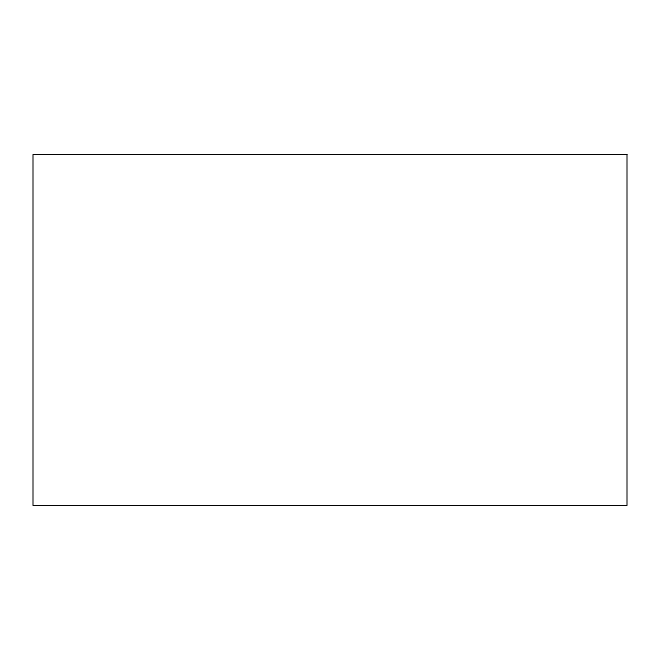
<?xml version="1.0" encoding="UTF-8"?>
<svg xmlns="http://www.w3.org/2000/svg" width="660" height="660" viewBox="0 0 660 660"><rect width="100%" height="100%" fill="white"/><g stroke="black" fill="none" stroke-linecap="round" stroke-linejoin="round"><path stroke-width="0.99" d="M627 154.498L33 154.498L33 505.502L627 505.502L627 154.498"/></g></svg>
